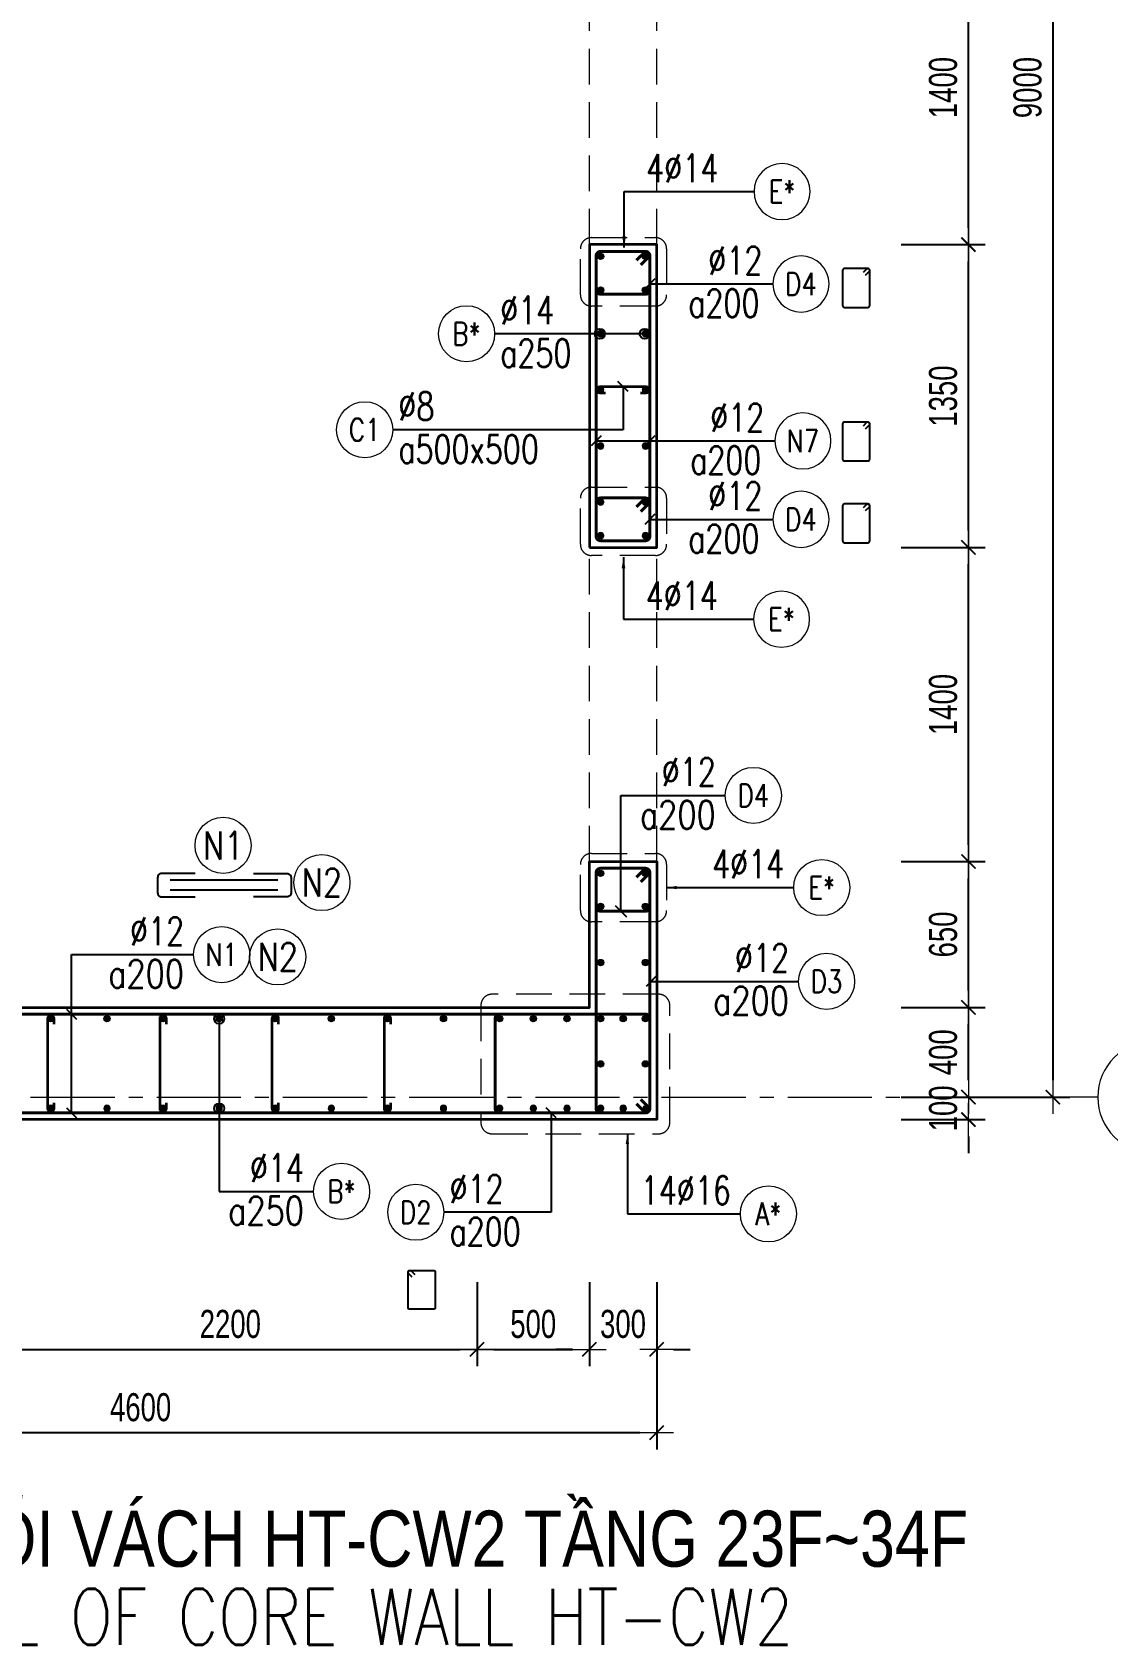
# Model space of a CAD drawing. Header units: millimetres. Extents: x 944027 to 981803, y -83026 to 82675.
# Drawn here: x 971190 to 975984, y -69326 to -62139 of the extents above; entities that cross this region are included whole.
import ezdxf
from ezdxf.enums import TextEntityAlignment as Align

# ---------------------------------------------------------------- set-up
doc = ezdxf.new("R2010")
doc.units = ezdxf.units.MM
doc.header["$MEASUREMENT"] = 0
for name, pattern in [('HIDDEN', [9.525, 6.35, -3.175]), ('HIDDEN2', [4.7625, 3.175, -1.5875]), ('HT_Dim Grid$0$CENTER2', [1.125, 0.75, -0.125, 0.125, -0.125]), ('HT_Grid$0$CENTER2', [1.125, 0.75, -0.125, 0.125, -0.125])]:
    doc.linetypes.add(name, pattern=pattern)
doc.layers.get('0').update_dxf_attribs({"lineweight": 20})
doc.layers.get('Defpoints').update_dxf_attribs({"color": 151, "lineweight": 9})
doc.layers.add('Hidden', color=9, linetype='HIDDEN')
doc.layers.add('Ligature', color=1, linetype='Continuous')
for name, color, linetype, lineweight in [('HT_Dim Grid$0$NDC_S_AXIS', 5, 'HT_Dim Grid$0$CENTER2', 13), ('HT_Dim Grid$0$NDC_S_SYMBOL', 1, 'Continuous', 15), ('HT_Dim Grid$0$NDC_S_TEXT SYMBOL', 7, 'Continuous', 20), ('HT_Grid$0$NDC_S_AXIS', 5, 'HT_Grid$0$CENTER2', 13), ('KC-LEADER', 153, 'Continuous', 18), ('KC-THEP', 6, 'Continuous', 40), ('NDC_S_ANNO', 7, 'Continuous', 20), ('NDC_S_BEAM', 3, 'HIDDEN2', 20), ('NDC_S_DIM', 1, 'Continuous', 15), ('NDC_S_ENG TITLE', 3, 'Continuous', 20), ('NDC_S_HIDDEN', 8, 'HIDDEN2', 13), ('NDC_S_LEADER', 1, 'Continuous', 15), ('NDC_S_REBAR', 4, 'Continuous', 35), ('NDC_S_STIRRUP', 4, 'Continuous', 40), ('NDC_S_TEXT SYMBOL', 7, 'Continuous', 20), ('NDC_S_VN TEXT', 7, 'Continuous', 20), ('NDC_S_VN TITLE', 6, 'Continuous', 35), ('NDC_S_WALL', 6, 'Continuous', 35)]:
    doc.layers.add(name, color=color, linetype=linetype, lineweight=lineweight)
doc.styles.add('HT_Dim Grid$0$NDC_ANNO', font='', dxfattribs={"width": 0.8})
doc.styles.add('NDC_ANNO', font='', dxfattribs={"width": 0.8})
doc.styles.add('NDC_ARIAL', font='arial.ttf', dxfattribs={"width": 0.85})
doc.styles.add('NDC_DIM', font='', dxfattribs={"width": 0.75})
doc.styles.add('NDC_EN TXT', font='romans.shx', dxfattribs={"width": 0.8})
doc.styles.add('NDC_VIE TXT', font='arial.ttf', dxfattribs={"width": 0.8})
doc.styles.get('HT_Dim Grid$0$NDC_ANNO').set_extended_font_data('Dotum')
doc.styles.get('NDC_ANNO').set_extended_font_data('Dotum')
doc.styles.get('NDC_DIM').set_extended_font_data('Dotum')
doc.dimstyles.new('NDC_1-50', dxfattribs={"dimscale": 50, "dimtxt": 2.5, "dimasz": 1, "dimexe": 1.5, "dimexo": 0, "dimgap": 0.8, "dimtad": 1, "dimdec": 0, "dimdsep": 46, "dimtxsty": 'NDC_ARIAL', "dimblk": 'DIMMARK', "dimcen": 49999.938995, "dimdle": 1.5, "dimclrd": 1, "dimclre": 1, "dimclrt": 3, "dimadec": 0, "dimazin": 0, "dimtfac": 1, "dimtdec": 0, "dimtix": 1, "dimtmove": 2, "dimatfit": 3, "dimfxl": 1, "dimarcsym": 0})
doc.dimstyles.new('NDC_dim_30', dxfattribs={"dimscale": 30, "dimtxt": 2.5, "dimasz": 1.5, "dimexe": 1.5, "dimexo": 2.5, "dimgap": 1, "dimtad": 1, "dimdec": 0, "dimzin": 0, "dimdsep": 46, "dimtxsty": 'NDC_DIM', "dimblk": 'DIMMARK', "dimcen": 0.09, "dimdle": 1.2, "dimclrd": 1, "dimclre": 1, "dimclrt": 3, "dimadec": 0, "dimazin": 0, "dimtfac": 1, "dimtdec": 0, "dimtix": 1, "dimtofl": 0, "dimtmove": 0, "dimatfit": 3, "dimfxl": 6, "dimfxlon": 1, "dimtolj": 1, "dimtzin": 0, "dimarcsym": 0})
doc.dimstyles.new('NDC_dim_50', dxfattribs={"dimscale": 50, "dimtxt": 2.5, "dimasz": 1.5, "dimexe": 1.5, "dimexo": 2.5, "dimgap": 1, "dimtad": 1, "dimdec": 0, "dimzin": 0, "dimdsep": 46, "dimtxsty": 'NDC_DIM', "dimblk": 'DIMMARK', "dimcen": 0.09, "dimdle": 1.2, "dimclrd": 1, "dimclre": 1, "dimclrt": 3, "dimadec": 0, "dimazin": 0, "dimtfac": 1, "dimtdec": 0, "dimtix": 1, "dimtofl": 0, "dimtmove": 0, "dimatfit": 3, "dimfxl": 6, "dimfxlon": 1, "dimtolj": 1, "dimtzin": 0, "dimarcsym": 0})

# ---------------------------------------------------------------- blocks, each defined once
blk = doc.blocks.new('THEP')
at = {"layer": 'KC-LEADER', "color": 6}
blk.add_circle((0, 0), 14, dxfattribs=at)
at = {"layer": 'KC-THEP'}
for p, q in [((-14, 0), (14, 0)), ((9.9, 9.9), (-9.9, -9.9)), ((-9.9, 9.9), (9.9, -9.9)), ((0, 14), (0, -14))]:
    blk.add_line(p, q, dxfattribs=at)
blk = doc.blocks.new('DIMMARK')
at = {"layer": 'NDC_S_DIM', "color": 1}
blk.add_line((-1.5, 0), (1, 0), dxfattribs=at)
at = {"layer": 'NDC_S_DIM', "color": 2, "const_width": 0.1}
blk.add_lwpolyline([(-0.424, -0.424), (0.424, 0.424)], dxfattribs=at)
blk = doc.blocks.new('*U10')
blk.add_circle((2.5, 0), 2.5)
at = {"layer": 'NDC_S_VN TEXT', "color": 3, "style": 'NDC_EN TXT'}
for tag, width, p in [('DK2', 0.75, (-0.85, 0.85)), ('KC2', 0.8, (-0.85, -2.97))]:
    blk.add_attdef(tag, text='', height=2.5, dxfattribs=dict(at, width=width)).set_placement(p, align=Align.RIGHT)
at = {"layer": 'NDC_S_VN TEXT', "color": 7, "style": 'NDC_EN TXT', "width": 0.8}
blk.add_attdef('SH3', text='', height=2, dxfattribs=at).set_placement((2.5, 0), align=Align.MIDDLE)
blk = doc.blocks.new('A$C7BC65A55')
at = {"layer": 'Ligature'}
for p, q in [((-15.2, 372, 0), (-15.2, 38.5, 0)), ((15.2, 372, 0), (15.2, 38.5, 0))]:
    blk.add_line(p, q, dxfattribs=at)
for points in [[(-36.2, 296.5), (-36.2, 400.9, -0.414214), (-24, 413.1), (24, 413.1, -0.414214), (36.2, 400.9), (36.2, 296.5)], [(-36.2, 116.5), (-36.2, 12.2, 0.414214), (-24, 0), (24, 0, 0.414214), (36.2, 12.2), (36.2, 116.5)]]:
    blk.add_lwpolyline(points, format="xyb", dxfattribs=at)
blk = doc.blocks.new('*U9')
blk.add_circle((2.5, 0), 2.5)
at = {"layer": 'NDC_S_VN TEXT', "color": 3, "style": 'NDC_EN TXT', "width": 0.75}
blk.add_attdef('DK2', text='', height=2.5, dxfattribs=at).set_placement((-0.85, 0.85), align=Align.RIGHT)
at = {"layer": 'NDC_S_VN TEXT', "color": 7, "style": 'NDC_EN TXT', "width": 0.8}
blk.add_attdef('SH3', text='', height=2, dxfattribs=at).set_placement((2.5, 0), align=Align.MIDDLE)
blk = doc.blocks.new('*U11')
blk.add_circle((-2.5, 0), 2.5)
at = {"layer": 'NDC_S_VN TEXT', "color": 3, "style": 'NDC_EN TXT', "width": 0.75}
for tag, p in [('DK1', (0.5, 0.85)), ('KC1', (0.5, -2.97))]:
    blk.add_attdef(tag, p, '', height=2.5, dxfattribs=at)
at = {"layer": 'NDC_S_VN TEXT', "color": 7, "style": 'NDC_EN TXT', "width": 0.8}
blk.add_attdef('SH2', text='', height=2, dxfattribs=at).set_placement((-2.5, 0), align=Align.MIDDLE)
blk = doc.blocks.new('*U13')
blk.add_circle((-2.5, 0), 2.5)
at = {"layer": 'NDC_S_VN TEXT', "color": 3, "style": 'NDC_EN TXT', "width": 0.75}
blk.add_attdef('DK1', (0.5, 0.85), '', height=2.5, dxfattribs=at)
at = {"layer": 'NDC_S_VN TEXT', "color": 7, "style": 'NDC_EN TXT', "width": 0.8}
blk.add_attdef('SH2', text='', height=2, dxfattribs=at).set_placement((-2.5, 0), align=Align.MIDDLE)
blk = doc.blocks.new('*U12')
blk.add_circle((-2.5, 0), 2.5)
at = {"layer": 'NDC_S_VN TEXT', "color": 3, "style": 'NDC_EN TXT', "width": 0.75}
for tag, p in [('DK1', (0.5, 0.85)), ('KC1', (0.5, -2.97))]:
    blk.add_attdef(tag, p, '', height=2.5, dxfattribs=at)
at = {"layer": 'NDC_S_VN TEXT', "color": 7, "style": 'NDC_EN TXT', "width": 0.8}
blk.add_attdef('SH2', text='', height=2, dxfattribs=at).set_placement((-2.5, 0), align=Align.MIDDLE)
blk = doc.blocks.new('*D679')
at = {"layer": 'Defpoints', "color": 0, "transparency": 16777216}
for p in [(970973.1, -66485.4), (973172.7, -66737.8), (973172.7, -68009.7)]:
    blk.add_point(p, dxfattribs=at)
at = {"layer": 'NDC_S_DIM', "color": 1, "lineweight": -2, "transparency": 16777216}
for p, q in [((970973.1, -67709.7), (970973.1, -68084.7)), ((973172.7, -67709.7), (973172.7, -68084.7)), ((971048.1, -68009.7), (973097.7, -68009.7))]:
    blk.add_line(p, q, dxfattribs=at)
at = {"layer": 'NDC_S_DIM', "color": 1, "lineweight": -2, "transparency": 16777216, "xscale": 75, "yscale": 75, "zscale": 75, "rotation": 180}
blk.add_blockref('DIMMARK', (970973.1, -68009.7), dxfattribs=at)
at = {"layer": 'NDC_S_DIM', "color": 1, "lineweight": -2, "transparency": 16777216, "xscale": 75, "yscale": 75, "zscale": 75}
blk.add_blockref('DIMMARK', (973172.7, -68009.7), dxfattribs=at)
at = {"layer": 'NDC_S_DIM', "color": 3, "transparency": 16777216, "insert": (972072.9, -67897.1), "char_height": 125, "attachment_point": 5, "style": 'NDC_DIM'}
blk.add_mtext('\\A1;2200', dxfattribs=at)
blk = doc.blocks.new('*D680')
at = {"layer": 'Defpoints', "color": 0, "transparency": 16777216}
for p in [(973673.1, -66485.4), (973172.7, -66737.8), (973673.1, -68009.7)]:
    blk.add_point(p, dxfattribs=at)
at = {"layer": 'NDC_S_DIM', "color": 1, "lineweight": -2, "transparency": 16777216}
for p, q in [((973172.7, -67709.7), (973172.7, -68084.7)), ((973673.1, -67709.7), (973673.1, -68084.7)), ((973247.7, -68009.7), (973598.1, -68009.7))]:
    blk.add_line(p, q, dxfattribs=at)
at = {"layer": 'NDC_S_DIM', "color": 1, "lineweight": -2, "transparency": 16777216, "xscale": 75, "yscale": 75, "zscale": 75, "rotation": 180}
blk.add_blockref('DIMMARK', (973172.7, -68009.7), dxfattribs=at)
at = {"layer": 'NDC_S_DIM', "color": 1, "lineweight": -2, "transparency": 16777216, "xscale": 75, "yscale": 75, "zscale": 75}
blk.add_blockref('DIMMARK', (973673.1, -68009.7), dxfattribs=at)
at = {"layer": 'NDC_S_DIM', "color": 3, "transparency": 16777216, "insert": (973422.9, -67897.1), "char_height": 125, "attachment_point": 5, "style": 'NDC_DIM'}
blk.add_mtext('\\A1;500', dxfattribs=at)
blk = doc.blocks.new('*D681')
at = {"layer": 'Defpoints', "color": 0, "transparency": 16777216}
for p in [(973673.1, -66485.4), (973973.1, -66985.4), (973973.1, -68009.7)]:
    blk.add_point(p, dxfattribs=at)
at = {"layer": 'NDC_S_DIM', "color": 1, "lineweight": -2, "transparency": 16777216}
for p, q in [((973673.1, -67709.7), (973673.1, -68084.7)), ((973973.1, -67709.7), (973973.1, -68084.7)), ((973598.1, -68009.7), (973523.1, -68009.7)), ((974048.1, -68009.7), (974123.1, -68009.7))]:
    blk.add_line(p, q, dxfattribs=at)
at = {"layer": 'NDC_S_DIM', "color": 1, "lineweight": -2, "transparency": 16777216, "xscale": 75, "yscale": 75, "zscale": 75}
blk.add_blockref('DIMMARK', (973673.1, -68009.7), dxfattribs=at)
at = {"layer": 'NDC_S_DIM', "color": 1, "lineweight": -2, "transparency": 16777216, "xscale": 75, "yscale": 75, "zscale": 75, "rotation": 180}
blk.add_blockref('DIMMARK', (973973.1, -68009.7), dxfattribs=at)
at = {"layer": 'NDC_S_DIM', "color": 3, "transparency": 16777216, "insert": (973823.1, -67897.1), "char_height": 125, "attachment_point": 5, "style": 'NDC_DIM'}
blk.add_mtext('\\A1;300', dxfattribs=at)
blk = doc.blocks.new('*D683')
at = {"layer": 'Defpoints', "color": 0, "transparency": 16777216}
for p in [(973673.1, -66485.4), (975362.6, -66485.4), (973973.1, -66885.4)]:
    blk.add_point(p, dxfattribs=at)
at = {"layer": 'NDC_S_DIM', "color": 1, "lineweight": -2, "transparency": 16777216}
for p, q in [((975062.6, -66485.4), (975437.6, -66485.4)), ((975362.6, -66810.4), (975362.6, -66560.4)), ((975062.6, -66885.4), (975437.6, -66885.4))]:
    blk.add_line(p, q, dxfattribs=at)
at = {"layer": 'NDC_S_DIM', "color": 1, "lineweight": -2, "transparency": 16777216, "xscale": 75, "yscale": 75, "zscale": 75}
for p, rotation in [((975362.6, -66485.4), 90), ((975362.6, -66885.4), 270)]:
    blk.add_blockref('DIMMARK', p, dxfattribs=dict(at, rotation=rotation))
at = {"layer": 'NDC_S_DIM', "color": 3, "transparency": 16777216, "insert": (975250, -66685.4), "char_height": 125, "attachment_point": 5, "rotation": 90, "style": 'NDC_DIM'}
blk.add_mtext('\\A1;400', dxfattribs=at)
blk = doc.blocks.new('*D684')
at = {"layer": 'Defpoints', "color": 0, "transparency": 16777216}
for p in [(973673.1, -65835.4), (975362.6, -65835.4), (973673.1, -66485.4)]:
    blk.add_point(p, dxfattribs=at)
at = {"layer": 'NDC_S_DIM', "color": 1, "lineweight": -2, "transparency": 16777216}
for p, q in [((975062.6, -65835.4), (975437.6, -65835.4)), ((975362.6, -66410.4), (975362.6, -65910.4)), ((975062.6, -66485.4), (975437.6, -66485.4))]:
    blk.add_line(p, q, dxfattribs=at)
at = {"layer": 'NDC_S_DIM', "color": 1, "lineweight": -2, "transparency": 16777216, "xscale": 75, "yscale": 75, "zscale": 75}
for p, rotation in [((975362.6, -65835.4), 90), ((975362.6, -66485.4), 270)]:
    blk.add_blockref('DIMMARK', p, dxfattribs=dict(at, rotation=rotation))
at = {"layer": 'NDC_S_DIM', "color": 3, "transparency": 16777216, "insert": (975250, -66160.4), "char_height": 125, "attachment_point": 5, "rotation": 90, "style": 'NDC_DIM'}
blk.add_mtext('\\A1;650', dxfattribs=at)
blk = doc.blocks.new('*D685')
at = {"layer": 'Defpoints', "color": 0, "transparency": 16777216}
for p in [(973973.1, -64435.4), (975362.6, -64435.4), (973673.1, -65835.4)]:
    blk.add_point(p, dxfattribs=at)
at = {"layer": 'NDC_S_DIM', "color": 1, "lineweight": -2, "transparency": 16777216}
for p, q in [((975062.6, -64435.4), (975437.6, -64435.4)), ((975362.6, -65760.4), (975362.6, -64510.4)), ((975062.6, -65835.4), (975437.6, -65835.4))]:
    blk.add_line(p, q, dxfattribs=at)
at = {"layer": 'NDC_S_DIM', "color": 1, "lineweight": -2, "transparency": 16777216, "xscale": 75, "yscale": 75, "zscale": 75}
for p, rotation in [((975362.6, -64435.4), 90), ((975362.6, -65835.4), 270)]:
    blk.add_blockref('DIMMARK', p, dxfattribs=dict(at, rotation=rotation))
at = {"layer": 'NDC_S_DIM', "color": 3, "transparency": 16777216, "insert": (975250, -65135.4), "char_height": 125, "attachment_point": 5, "rotation": 90, "style": 'NDC_DIM'}
blk.add_mtext('\\A1;1400', dxfattribs=at)
blk = doc.blocks.new('*D686')
at = {"layer": 'Defpoints', "color": 0, "transparency": 16777216}
for p in [(973973.1, -63085.4), (975362.6, -63085.4), (973973.1, -64435.4)]:
    blk.add_point(p, dxfattribs=at)
at = {"layer": 'NDC_S_DIM', "color": 1, "lineweight": -2, "transparency": 16777216}
for p, q in [((975062.6, -63085.4), (975437.6, -63085.4)), ((975362.6, -64360.4), (975362.6, -63160.4)), ((975062.6, -64435.4), (975437.6, -64435.4))]:
    blk.add_line(p, q, dxfattribs=at)
at = {"layer": 'NDC_S_DIM', "color": 1, "lineweight": -2, "transparency": 16777216, "xscale": 75, "yscale": 75, "zscale": 75}
for p, rotation in [((975362.6, -63085.4), 90), ((975362.6, -64435.4), 270)]:
    blk.add_blockref('DIMMARK', p, dxfattribs=dict(at, rotation=rotation))
at = {"layer": 'NDC_S_DIM', "color": 3, "transparency": 16777216, "insert": (975250, -63760.4), "char_height": 125, "attachment_point": 5, "rotation": 90, "style": 'NDC_DIM'}
blk.add_mtext('\\A1;1350', dxfattribs=at)
blk = doc.blocks.new('*D687')
at = {"layer": 'Defpoints', "color": 0, "transparency": 16777216}
for p in [(973973.1, -61685.4), (975362.6, -61685.4), (973973.1, -63085.4)]:
    blk.add_point(p, dxfattribs=at)
at = {"layer": 'NDC_S_DIM', "color": 1, "lineweight": -2, "transparency": 16777216}
for p, q in [((975062.6, -61685.4), (975437.6, -61685.4)), ((975362.6, -63010.4), (975362.6, -61760.4)), ((975062.6, -63085.4), (975437.6, -63085.4))]:
    blk.add_line(p, q, dxfattribs=at)
at = {"layer": 'NDC_S_DIM', "color": 1, "lineweight": -2, "transparency": 16777216, "xscale": 75, "yscale": 75, "zscale": 75}
for p, rotation in [((975362.6, -61685.4), 90), ((975362.6, -63085.4), 270)]:
    blk.add_blockref('DIMMARK', p, dxfattribs=dict(at, rotation=rotation))
at = {"layer": 'NDC_S_DIM', "color": 3, "transparency": 16777216, "insert": (975250, -62385.4), "char_height": 125, "attachment_point": 5, "rotation": 90, "style": 'NDC_DIM'}
blk.add_mtext('\\A1;1400', dxfattribs=at)
blk = doc.blocks.new('*D692')
at = {"layer": 'Defpoints', "color": 0, "transparency": 16777216}
for p in [(974031.7, -57885.4), (973973.1, -66885.4), (975739.1, -66885.4)]:
    blk.add_point(p, dxfattribs=at)
at = {"layer": 'NDC_S_DIM', "color": 1, "lineweight": -2, "transparency": 16777216}
for p, q in [((975439.1, -57885.4), (975814.1, -57885.4)), ((975739.1, -57960.4), (975739.1, -66810.4)), ((975439.1, -66885.4), (975814.1, -66885.4))]:
    blk.add_line(p, q, dxfattribs=at)
at = {"layer": 'NDC_S_DIM', "color": 1, "lineweight": -2, "transparency": 16777216, "xscale": 75, "yscale": 75, "zscale": 75}
for p, rotation in [((975739.1, -57885.4), 90), ((975739.1, -66885.4), 270)]:
    blk.add_blockref('DIMMARK', p, dxfattribs=dict(at, rotation=rotation))
at = {"layer": 'NDC_S_DIM', "color": 3, "transparency": 16777216, "insert": (975626.5, -62385.4), "char_height": 125, "attachment_point": 5, "rotation": 90, "style": 'NDC_DIM'}
blk.add_mtext('\\A1;9000', dxfattribs=at)
blk = doc.blocks.new('*D663')
at = {"layer": 'Defpoints', "color": 0, "ltscale": 200, "transparency": 16777216}
for p in [(973973.1, -66768.9), (969373.1, -67153.6), (973973.1, -68380.7)]:
    blk.add_point(p, dxfattribs=at)
at = {"layer": 'NDC_S_DIM', "color": 1, "lineweight": -2, "ltscale": 200, "transparency": 16777216}
for p, q in [((969373.1, -68080.7), (969373.1, -68455.7)), ((973973.1, -68080.7), (973973.1, -68455.7)), ((969448.1, -68380.7), (973898.1, -68380.7))]:
    blk.add_line(p, q, dxfattribs=at)
at = {"layer": 'NDC_S_DIM', "color": 1, "lineweight": -2, "ltscale": 200, "transparency": 16777216, "xscale": 75, "yscale": 75, "zscale": 75, "rotation": 180}
blk.add_blockref('DIMMARK', (969373.1, -68380.7), dxfattribs=at)
at = {"layer": 'NDC_S_DIM', "color": 1, "lineweight": -2, "ltscale": 200, "transparency": 16777216, "xscale": 75, "yscale": 75, "zscale": 75}
blk.add_blockref('DIMMARK', (973973.1, -68380.7), dxfattribs=at)
at = {"layer": 'NDC_S_DIM', "color": 3, "ltscale": 200, "transparency": 16777216, "insert": (971673.1, -68268.2), "char_height": 125, "attachment_point": 5, "style": 'NDC_DIM'}
blk.add_mtext('\\A1;4600', dxfattribs=at)
blk = doc.blocks.new('*U22')
at = {"layer": 'HT_Dim Grid$0$NDC_S_SYMBOL'}
blk.add_line((5, 0), (9, 0), dxfattribs=at)
blk.add_circle((0, 0), 5, dxfattribs=at)
at = {"layer": 'HT_Dim Grid$0$NDC_S_TEXT SYMBOL', "color": 7, "style": 'HT_Dim Grid$0$NDC_ANNO', "width": 0.8}
blk.add_attdef('GRID', text='', height=4, rotation=270, dxfattribs=at).set_placement((0, 0), align=Align.MIDDLE)
blk = doc.blocks.new('*D670')
at = {"layer": 'Defpoints', "color": 0, "ltscale": 200, "transparency": 16777216}
for p in [(973973.1, -66885.4), (973973.1, -66985.4), (975362.6, -66985.4)]:
    blk.add_point(p, dxfattribs=at)
at = {"layer": 'NDC_S_DIM', "color": 1, "lineweight": -2, "ltscale": 200, "transparency": 16777216}
for p, q in [((975362.6, -66810.4), (975362.6, -66735.4)), ((975062.6, -66885.4), (975437.6, -66885.4)), ((975062.6, -66985.4), (975437.6, -66985.4)), ((975362.6, -67060.4), (975362.6, -67135.4))]:
    blk.add_line(p, q, dxfattribs=at)
at = {"layer": 'NDC_S_DIM', "color": 1, "lineweight": -2, "ltscale": 200, "transparency": 16777216, "xscale": 75, "yscale": 75, "zscale": 75}
for p, rotation in [((975362.6, -66885.4), 270), ((975362.6, -66985.4), 90)]:
    blk.add_blockref('DIMMARK', p, dxfattribs=dict(at, rotation=rotation))
at = {"layer": 'NDC_S_DIM', "color": 3, "ltscale": 200, "transparency": 16777216, "insert": (975250, -66935.4), "char_height": 125, "attachment_point": 5, "rotation": 90, "style": 'NDC_DIM'}
blk.add_mtext('\\A1;100', dxfattribs=at)
blk = doc.blocks.new('Drawing name_symbol')
at = {"layer": 'NDC_S_ENG TITLE', "style": 'NDC_EN TXT', "width": 0.8}
blk.add_attdef('SECTDET1', text='', height=5, dxfattribs=at).set_placement((0, 1.01), align=Align.CENTER)
at = {"layer": 'NDC_S_TEXT SYMBOL', "lineweight": 25, "style": 'NDC_ANNO', "width": 0.8}
blk.add_attdef('SSCALE', text='', height=2.5, dxfattribs=at).set_placement((0, -4), align=Align.CENTER)
at = {"layer": 'NDC_S_VN TITLE', "style": 'NDC_VIE TXT', "width": 0.8}
blk.add_attdef('SECTDET2', text='', height=5, dxfattribs=at).set_placement((0, 7.97), align=Align.CENTER)

msp = doc.modelspace()

# ---------------------------------------------------------------- linework, layer by layer
for centre in [(972040.8, -65763.2), (972480.9, -65929), (972284, -66260.5)]:
    msp.add_circle(centre, 125)
at = {"layer": 'HT_Grid$0$NDC_S_AXIS', "ltscale": 500}
msp.add_line((965557.6, -66885.4), (975739.1, -66885.4), dxfattribs=at)
at = {"layer": 'Ligature'}
for points in [[(974904.3, -63221.9), (974920.3, -63206, 0.668179), (974914.5, -63192), (974809.9, -63192, 0.414214), (974801.7, -63200.2), (974801.7, -63357.3, 0.414214), (974809.9, -63365.5), (974914.5, -63365.5, 0.414214), (974922.7, -63357.3), (974922.7, -63200.2, 0.668179), (974908.7, -63194.4), (974892.8, -63210.4)], [(974904.3, -63906.4), (974920.3, -63890.4, 0.668179), (974914.5, -63876.4), (974809.9, -63876.4, 0.414214), (974801.7, -63884.6), (974801.7, -64041.7, 0.414214), (974809.9, -64049.9), (974914.5, -64049.9, 0.414214), (974922.7, -64041.7), (974922.7, -63884.6, 0.668179), (974908.7, -63878.8), (974892.7, -63894.8)], [(974904.3, -64271), (974920.3, -64255, 0.668179), (974914.5, -64241), (974809.9, -64241, 0.414214), (974801.7, -64249.2), (974801.7, -64406.3, 0.414214), (974809.9, -64414.5), (974914.5, -64414.5, 0.414214), (974922.7, -64406.3), (974922.7, -64249.2, 0.668179), (974908.7, -64243.4), (974892.7, -64259.4)], [(972883.5, -67687.3), (972867.5, -67671.3, -0.668179), (972873.3, -67657.4), (972977.9, -67657.4, -0.414214), (972986.1, -67665.6), (972986.1, -67822.7, -0.414214), (972977.9, -67830.8), (972873.3, -67830.8, -0.414214), (972865.1, -67822.7), (972865.1, -67665.6, -0.668179), (972879.1, -67659.8), (972895, -67675.7)]]:
    msp.add_lwpolyline(points, format="xyb", dxfattribs=at)
at = {"layer": 'NDC_S_BEAM', "ltscale": 50}
for p, q in [((973673.1, -63085.4), (973673.1, -61685.4)), ((973973.1, -63085.4), (973973.1, -61685.4)), ((973673.1, -65835.4), (973673.1, -64435.4)), ((973973.1, -65835.4), (973973.1, -64435.4))]:
    msp.add_line(p, q, dxfattribs=at)
at = {"layer": 'NDC_S_HIDDEN', "ltscale": 50}
for points in [[(973682.9, -63054.4), (973967.6, -63054.4, -0.414214), (974017.6, -63104.4), (974017.6, -63309.4, -0.414214), (973967.6, -63359.4), (973682.9, -63359.4, -0.414214), (973632.9, -63309.4), (973632.9, -63104.4, -0.414214)], [(973682.9, -64166), (973967.6, -64166, -0.414214), (974017.6, -64216), (974017.6, -64421, -0.414214), (973967.6, -64471), (973682.9, -64471, -0.414214), (973632.9, -64421), (973632.9, -64216, -0.414214)], [(973682.9, -65798.8), (973967.6, -65798.8, -0.414214), (974017.6, -65848.8), (974017.6, -66053.8, -0.414214), (973967.6, -66103.8), (973682.9, -66103.8, -0.414214), (973632.9, -66053.8), (973632.9, -65848.8, -0.414214)], [(973239.7, -67048.8), (973981.7, -67048.8, 0.414214), (974031.7, -66998.8), (974031.7, -66476.7, 0.414214), (973981.7, -66426.7), (973239.7, -66426.7, 0.414214), (973189.7, -66476.7), (973189.7, -66998.8, 0.414214)]]:
    msp.add_lwpolyline(points, format="xyb", close=True, dxfattribs=at)
at = {"layer": 'NDC_S_REBAR'}
for points in [[(973744.7, -63747.8), (973719.7, -63747.8, -1), (973719.7, -63717.8), (973926.7, -63717.8, -1), (973926.7, -63747.8), (973901.7, -63747.8)], [(971288.1, -66560.4), (971288.1, -66535.4, 1), (971258.1, -66535.4), (971258.1, -66935.4, 1), (971288.1, -66935.4), (971288.1, -66910.4)], [(971788.1, -66560.4), (971788.1, -66535.4, 1), (971758.1, -66535.4), (971758.1, -66935.4, 1), (971788.1, -66935.4), (971788.1, -66910.4)], [(972288.1, -66560.4), (972288.1, -66535.4, 1), (972258.1, -66535.4), (972258.1, -66935.4, 1), (972288.1, -66935.4), (972288.1, -66910.4)], [(972788.1, -66560.4), (972788.1, -66535.4, 1), (972758.1, -66535.4), (972758.1, -66935.4, 1), (972788.1, -66935.4), (972788.1, -66910.4)]]:
    msp.add_lwpolyline(points, format="xyb", dxfattribs=at)
at = {"layer": 'NDC_S_STIRRUP'}
for points in [[(973903.2, -63175.4), (973943.2, -63135.4, 0.414214), (973923.2, -63115.4), (973723.2, -63115.4, 0.414214), (973703.2, -63135.4), (973703.1, -64385.4, 0.414214), (973723.1, -64405.4), (973923.1, -64405.4, 0.414214), (973943.1, -64385.4), (973943.2, -63135.4, 0.414214), (973923.2, -63115.4), (973883.2, -63155.4)], [(973903.1, -63175.4), (973943.1, -63135.4, 0.414214), (973923.1, -63115.4), (973723.1, -63115.4, 0.414214), (973703.1, -63135.4), (973703.1, -63286.4, 0.414214), (973723.1, -63306.4), (973923.1, -63306.4, 0.414214), (973943.1, -63286.4), (973943.1, -63135.4, 0.414214), (973923.1, -63115.4), (973883.1, -63155.4)], [(973903.1, -64274.5), (973943.1, -64234.5, 0.414214), (973923.1, -64214.5), (973723.1, -64214.5, 0.414214), (973703.1, -64234.5), (973703.1, -64385.4, 0.414214), (973723.1, -64405.4), (973923.1, -64405.4, 0.414214), (973943.1, -64385.4), (973943.1, -64234.5, 0.414214), (973923.1, -64214.5), (973883.1, -64254.5)], [(973903.2, -65925.4), (973943.2, -65885.4, 0.414214), (973923.2, -65865.4), (973723.2, -65865.4, 0.414214), (973703.2, -65885.4), (973703.1, -66935.4, 0.414214), (973723.1, -66955.4), (973923.1, -66955.4, 0.414214), (973943.1, -66935.4), (973943.2, -65885.4, 0.414214), (973923.2, -65865.4), (973883.2, -65905.4)], [(973903.1, -65925.4), (973943.1, -65885.4, 0.414214), (973923.1, -65865.4), (973723.1, -65865.4, 0.414214), (973703.1, -65885.4), (973703.1, -66036.4, 0.414214), (973723.1, -66056.4), (973923.1, -66056.4, 0.414214), (973943.1, -66036.4), (973943.1, -65885.4, 0.414214), (973923.1, -65865.4), (973883.1, -65905.4)], [(967763.1, -66915.4), (967723.1, -66955.4, -0.414214), (967703.1, -66935.4), (967703.1, -66535.4, -0.414214), (967723.1, -66515.4), (973923.1, -66515.4, -0.414214), (973943.1, -66535.4), (973943.1, -66935.4, -0.414214), (973923.1, -66955.4), (967723.1, -66955.4, -0.414214), (967703.1, -66935.4), (967743.1, -66895.4)], [(973883.1, -66915.4), (973923.1, -66955.4, 0.414214), (973943.1, -66935.4), (973943.1, -66535.4, 0.414214), (973923.1, -66515.4), (973273.1, -66515.4, 0.414214), (973253.1, -66535.4), (973253.1, -66935.4, 0.414214), (973273.1, -66955.4), (973923.1, -66955.4, 0.414214), (973943.1, -66935.4), (973903.1, -66895.4)]]:
    msp.add_lwpolyline(points, format="xyb", dxfattribs=at)
at = {"layer": 'NDC_S_WALL', "ltscale": 10}
msp.add_lwpolyline([(970973.1, -58285.4), (970973.1, -66485.4), (973673.1, -66485.4), (973673.1, -65835.4), (973973.1, -65835.4), (973973.1, -66985.4), (967673.1, -66985.4), (967673.1, -65835.4), (967973.1, -65835.4), (967973.1, -66485.4), (970673.1, -66485.4), (970673.1, -61085.4)], dxfattribs=at)
msp.add_lwpolyline([(973673.1, -64435.4), (973973.1, -64435.4), (973973.1, -63085.4), (973673.1, -63085.4)], close=True, dxfattribs=at)

# ---------------------------------------------------------------- block references
at = {"layer": 'Hidden', "xscale": 1.44, "yscale": 1.44, "zscale": 1.44, "rotation": 270}
msp.add_blockref('A$C7BC65A55', (971748.7, -65940.8, 0), dxfattribs=at)
at = {"layer": 'HT_Dim Grid$0$NDC_S_AXIS'}
ref = msp.add_blockref('*U22', (976189.1, -66885.4), dxfattribs=dict(at, xscale=-50, yscale=50, zscale=50))
ref.add_attrib('GRID', 'Y3', dxfattribs={"layer": 'HT_Dim Grid$0$NDC_S_TEXT SYMBOL', "color": 7, "height": 200, "style": 'HT_Dim Grid$0$NDC_ANNO', "width": 0.8}).set_placement((976189.1, -66885.4), align=Align.MIDDLE)
at = {"layer": 'KC-THEP'}
for p, rotation in [((973723.1, -63138), 9.668564436380926), ((973923.1, -63138), 9.668564436380926), ((973723.1, -63288), 9.668564436380926), ((973923.1, -63288), 9.668564436380926), ((973723.1, -65888), 9.668564436380946), ((973923.1, -65888), 9.668564436380946), ((973723.1, -66035.4), 9.668564436380946), ((973923.1, -66035.4), 9.668564436380946), ((973723.1, -66285.4), 9.668564436380946), ((973923.1, -66285.4), 9.668564436380946), ((971273.1, -66535.4), 9.66856443638095), ((971523.1, -66535.4), 9.66856443638095), ((971773.1, -66535.4), 9.66856443638095), ((972023.1, -66535.4), 9.66856443638095), ((972273.1, -66535.4), 9.66856443638095), ((972523.1, -66535.4), 9.66856443638095), ((972773.1, -66535.4), 9.66856443638095), ((973023.1, -66535.4), 9.66856443638095), ((973273.1, -66535.4), 9.66856443638095), ((973423.1, -66535.4), 9.66856443638095), ((973573.1, -66535.4), 9.66856443638095), ((973723.1, -66535.4), 9.668564436380946), ((973823.9, -66535.4), 9.668564436380946), ((973923.1, -66535.4), 9.668564436380946), ((973723.1, -66737.2), 9.668564436380946), ((973923.1, -66737.2), 9.668564436380946), ((973926.6, -66935.4), 9.668564436380946)]:
    msp.add_blockref('THEP', p, dxfattribs=dict(at, rotation=rotation))
at = {"layer": 'KC-THEP', "xscale": -1, "rotation": 170.331435563619}
for p in [(973723.1, -63482.8), (973923.1, -63482.8), (973723.1, -63732.8), (973923.1, -63732.8), (973723.1, -63982.8), (973923.1, -63982.8), (973723.1, -64232.8), (973923.1, -64232.8), (973723.1, -64382.8), (973923.1, -64382.8), (971273.1, -66935.4), (971523.1, -66935.4), (971773.1, -66935.4), (972023.1, -66935.4), (972273.1, -66935.4), (972523.1, -66935.4), (972773.1, -66935.4), (973023.1, -66935.4), (973273.1, -66935.4), (973423.1, -66935.4), (973573.1, -66935.4), (973723.1, -66935.4), (973823.9, -66935.4)]:
    msp.add_blockref('THEP', p, dxfattribs=at)
at = {"layer": 'NDC_S_ANNO'}
ref = msp.add_blockref('Drawing name_symbol', (972477.6, -69376.8), dxfattribs=dict(at, xscale=50, yscale=50, zscale=50))
ref.add_attrib('SECTDET1', 'DETAIL OF CORE WALL HT-CW2', dxfattribs={"layer": 'NDC_S_ENG TITLE', "height": 250, "style": 'NDC_EN TXT', "width": 0.8}).set_placement((972477.6, -69326.3), align=Align.CENTER)
ref.add_attrib('SECTDET2', 'CHI TIẾT LÕI VÁCH HT-CW2 TẦNG 23F~34F', dxfattribs={"layer": 'NDC_S_VN TITLE', "height": 250, "style": 'NDC_VIE TXT', "width": 0.8}).set_placement((972477.6, -68978.3), align=Align.CENTER)
at = {"layer": 'NDC_S_VN TEXT'}
ref = msp.add_blockref('*U13', (974407, -62848.9), dxfattribs=dict(at, xscale=-50, yscale=50, zscale=50))
ref.add_attrib('SH2', 'E*', dxfattribs={"color": 7, "height": 100, "style": 'NDC_EN TXT', "width": 0.8}).set_placement((974532, -62848.9), align=Align.MIDDLE)
ref.add_attrib('DK1', '4%%C14', (973926.6, -62806.7), dxfattribs={"color": 3, "height": 125, "style": 'NDC_EN TXT', "width": 0.75})
ref = msp.add_blockref('*U11', (974491.4, -63260.9), dxfattribs=dict(at, xscale=-50, yscale=50, zscale=50))
ref.add_attrib('SH2', 'D4', dxfattribs={"color": 7, "height": 100, "style": 'NDC_EN TXT', "width": 0.8}).set_placement((974616.4, -63260.9), align=Align.MIDDLE)
ref.add_attrib('DK1', '%%C12', (974203, -63218.6), dxfattribs={"color": 3, "height": 125, "style": 'NDC_EN TXT', "width": 0.75})
ref.add_attrib('KC1', 'a200', (974113.7, -63409.5), dxfattribs={"color": 3, "height": 125, "style": 'NDC_EN TXT', "width": 0.75})
at = {"layer": 'NDC_S_VN TEXT', "xscale": 50, "yscale": 50, "zscale": 50}
for name, p, values in [('*U11', (973250.7, -63483), {'SH2': 'B*', 'DK1': '%%C14', 'KC1': 'a250'}), ('*U12', (972796.7, -63910.7), {'SH2': 'C1', 'DK1': '%%c8', 'KC1': 'a500x500'}), ('*U10', (974279.1, -65540.7), {'SH3': 'D4', 'DK2': '%%C12', 'KC2': 'a200'}), ('*U9', (974584.1, -65951.3), {'SH3': 'E*', 'DK2': '4%%C14'}), ('*U10', (971909.3, -66250.2), {'SH3': 'N1', 'DK2': '%%C12', 'KC2': 'a200'}), ('*U10', (974605.5, -66369.4), {'SH3': 'D3', 'DK2': '%%C12', 'KC2': 'a200'}), ('*U10', (972443.7, -67305.4), {'SH3': 'B*', 'DK2': '%%C14', 'KC2': 'a250'}), ('*U11', (973024.7, -67398.6), {'SH2': 'D2', 'DK1': '%%C12', 'KC1': 'a200'}), ('*U9', (974346.4, -67405.7), {'SH3': 'A*', 'DK2': '14%%C16'})]:
    msp.add_blockref(name, p, dxfattribs=at).add_auto_attribs(values)
at = {"layer": 'NDC_S_VN TEXT'}
ref = msp.add_blockref('*U11', (974500, -63960.3), dxfattribs=dict(at, xscale=-50, yscale=50, zscale=50))
ref.add_attrib('SH2', 'N7', dxfattribs={"color": 7, "height": 100, "style": 'NDC_EN TXT', "width": 0.8}).set_placement((974625, -63960.3), align=Align.MIDDLE)
ref.add_attrib('DK1', '%%C12', (974211.6, -63918), dxfattribs={"color": 3, "height": 125, "style": 'NDC_EN TXT', "width": 0.75})
ref.add_attrib('KC1', 'a200', (974122.3, -64108.9), dxfattribs={"color": 3, "height": 125, "style": 'NDC_EN TXT', "width": 0.75})
ref = msp.add_blockref('*U11', (974491.4, -64310), dxfattribs=dict(at, xscale=-50, yscale=50, zscale=50))
ref.add_attrib('SH2', 'D4', dxfattribs={"color": 7, "height": 100, "style": 'NDC_EN TXT', "width": 0.8}).set_placement((974616.4, -64310), align=Align.MIDDLE)
ref.add_attrib('DK1', '%%C12', (974203, -64267.7), dxfattribs={"color": 3, "height": 125, "style": 'NDC_EN TXT', "width": 0.75})
ref.add_attrib('KC1', 'a200', (974113.7, -64458.6), dxfattribs={"color": 3, "height": 125, "style": 'NDC_EN TXT', "width": 0.75})
ref = msp.add_blockref('*U13', (974404.6, -64755), dxfattribs=dict(at, xscale=-50, yscale=50, zscale=50))
ref.add_attrib('SH2', 'E*', dxfattribs={"color": 7, "height": 100, "style": 'NDC_EN TXT', "width": 0.8}).set_placement((974529.6, -64755), align=Align.MIDDLE)
ref.add_attrib('DK1', '4%%C14', (973924.2, -64712.7), dxfattribs={"color": 3, "height": 125, "style": 'NDC_EN TXT', "width": 0.75})

# ---------------------------------------------------------------- texts
at = {"layer": 'NDC_S_VN TEXT', "color": 7, "style": 'NDC_EN TXT', "width": 0.8}
for tag, p in [('N1', (972040.8, -65763.2)), ('N2', (972480.9, -65929)), ('N2', (972284, -66260.5))]:
    msp.add_attdef(tag, text='3', height=125, dxfattribs=at).set_placement(p, align=Align.MIDDLE)

# ---------------------------------------------------------------- dimensions: what is measured, and where the dimension line sits
at = {"layer": 'NDC_S_DIM'}
for base, p1, p2, picture, middle in [((975739.1, -66885.4), (974031.7, -57885.4), (973973.1, -66885.4), '*D692', (975626.5, -62385.4)), ((975362.6, -66485.4), (973973.1, -66885.4), (973673.1, -66485.4), '*D683', (975250, -66685.4))]:
    dim = msp.add_linear_dim(base=base, p1=p1, p2=p2, angle=90, dimstyle='NDC_dim_50', dxfattribs=at)
    dim.commit()
    dim.dimension.update_dxf_attribs({"geometry": picture, "text_midpoint": middle})
for base, p1, p2, picture, middle in [((975362.6, -61685.4), (973973.1, -63085.4), (973973.1, -61685.4), '*D687', (975250, -62385.4)), ((975362.6, -63085.4), (973973.1, -64435.4), (973973.1, -63085.4), '*D686', (975250, -63760.4)), ((975362.6, -64435.4), (973673.1, -65835.4), (973973.1, -64435.4), '*D685', (975250, -65135.4)), ((975362.6, -65835.4), (973673.1, -66485.4), (973673.1, -65835.4), '*D684', (975250, -66160.4))]:
    dim = msp.add_linear_dim(base=base, p1=p1, p2=p2, angle=90, dimstyle='NDC_dim_50', override={"dimtmove": 1}, dxfattribs=at)
    dim.commit()
    dim.dimension.update_dxf_attribs({"geometry": picture, "text_midpoint": middle})
for base, p1, p2, picture, middle in [((973172.7, -68009.7), (970973.1, -66485.4), (973172.7, -66737.8), '*D679', (972072.9, -67897.1)), ((973673.1, -68009.7), (973172.7, -66737.8), (973673.1, -66485.4), '*D680', (973422.9, -67897.1)), ((973973.1, -68009.7), (973673.1, -66485.4), (973973.1, -66985.4), '*D681', (973823.1, -67897.1))]:
    dim = msp.add_linear_dim(base=base, p1=p1, p2=p2, dimstyle='NDC_dim_50', override={"dimtmove": 1}, dxfattribs=at)
    dim.commit()
    dim.dimension.update_dxf_attribs({"geometry": picture, "text_midpoint": middle})
at = {"layer": 'NDC_S_DIM', "ltscale": 200}
dim = msp.add_linear_dim(base=(973973.1, -68380.7), p1=(969373.1, -67153.6), p2=(973973.1, -66768.9), dimstyle='NDC_dim_50', override={"dimtmove": 1}, dxfattribs=at)
dim.commit()
dim.dimension.update_dxf_attribs({"geometry": '*D663', "text_midpoint": (971673.1, -68268.2)})
dim = msp.add_linear_dim(base=(975362.6, -66985.4), p1=(973973.1, -66885.4), p2=(973973.1, -66985.4), angle=90, dimstyle='NDC_dim_50', override={"dimtmove": 1}, dxfattribs=at)
dim.commit()
dim.dimension.update_dxf_attribs({"geometry": '*D670', "text_midpoint": (975250, -66935.4)})

# ---------------------------------------------------------------- leaders
at = {"layer": 'NDC_S_LEADER'}
for points, dimstyle, override in [([(973827.7, -63097.8), (973827.7, -62848.9), (974409.3, -62848.9)], 'NDC_1-50', {"dimgap": 0.8, "dimtad": 0}), ([(973943.1, -63260.9), (974493.5, -63260.9)], 'NDC_dim_30', {"dimtad": 0, "dimldrblk": 'Oblique'}), ([(973919.6, -63482.7), (973250.7, -63483)], 'NDC_dim_30', {"dimtad": 0, "dimldrblk": 'Origin'}), ([(973719.6, -63483), (973250.7, -63483)], 'NDC_dim_30', {"dimtad": 0, "dimldrblk": 'Origin'}), ([(973823.1, -63717.8), (973823.1, -63910.4), (972796.7, -63910.7)], 'NDC_dim_30', {"dimtad": 0, "dimldrblk": 'Oblique'}), ([(973703.1, -63960.4), (974500, -63960.4)], 'NDC_dim_30', {"dimtad": 0, "dimldrblk": 'Oblique'}), ([(973943.1, -63960.4), (974500, -63960.4)], 'NDC_dim_30', {"dimtad": 0, "dimldrblk": 'Oblique'}), ([(973943.1, -64310), (974493.4, -64310)], 'NDC_dim_30', {"dimtad": 0, "dimldrblk": 'Oblique'}), ([(973825.2, -64478.9), (973825.2, -64755), (974406.8, -64755)], 'NDC_1-50', {"dimgap": 0.8, "dimtad": 0}), ([(973813.4, -66056.4), (973813.4, -65540.7), (974279.1, -65540.7)], 'NDC_1-50', {"dimtad": 0, "dimldrblk": 'Oblique'}), ([(974017.6, -65951.3), (974584.1, -65951.3)], 'NDC_dim_30', {"dimtad": 0}), ([(971364.6, -66955.4), (971364.6, -66250.3), (971909.3, -66250.3)], 'NDC_dim_30', {"dimtad": 0, "dimldrblk": 'Oblique'}), ([(971364.6, -66515.4), (971364.6, -66250.3), (971909.3, -66250.3)], 'NDC_dim_30', {"dimtad": 0, "dimldrblk": 'Oblique'}), ([(973948.7, -66369.4), (974605.5, -66369.4)], 'NDC_dim_30', {"dimtad": 0, "dimldrblk": 'Oblique'}), ([(972023.1, -66535.7), (972023.1, -67305.6), (972443.7, -67305.6)], 'NDC_dim_30', {"dimgap": 1, "dimtad": 0, "dimldrblk": 'Origin'}), ([(972023.1, -66935.7), (972023.1, -67305.6), (972443.7, -67305.6)], 'NDC_dim_30', {"dimgap": 1, "dimtad": 0, "dimldrblk": 'Origin'}), ([(973503.2, -66955.4), (973503.2, -67398.6), (973024.7, -67398.6)], 'NDC_dim_30', {"dimtad": 0, "dimldrblk": 'Oblique'}), ([(973842.6, -67048.8), (973842.6, -67405.7), (974346.4, -67405.7)], 'NDC_dim_30', {"dimtad": 0})]:
    msp.add_leader(points, dimstyle=dimstyle, override=override, dxfattribs=at)

doc.saveas('drawing.dxf')
